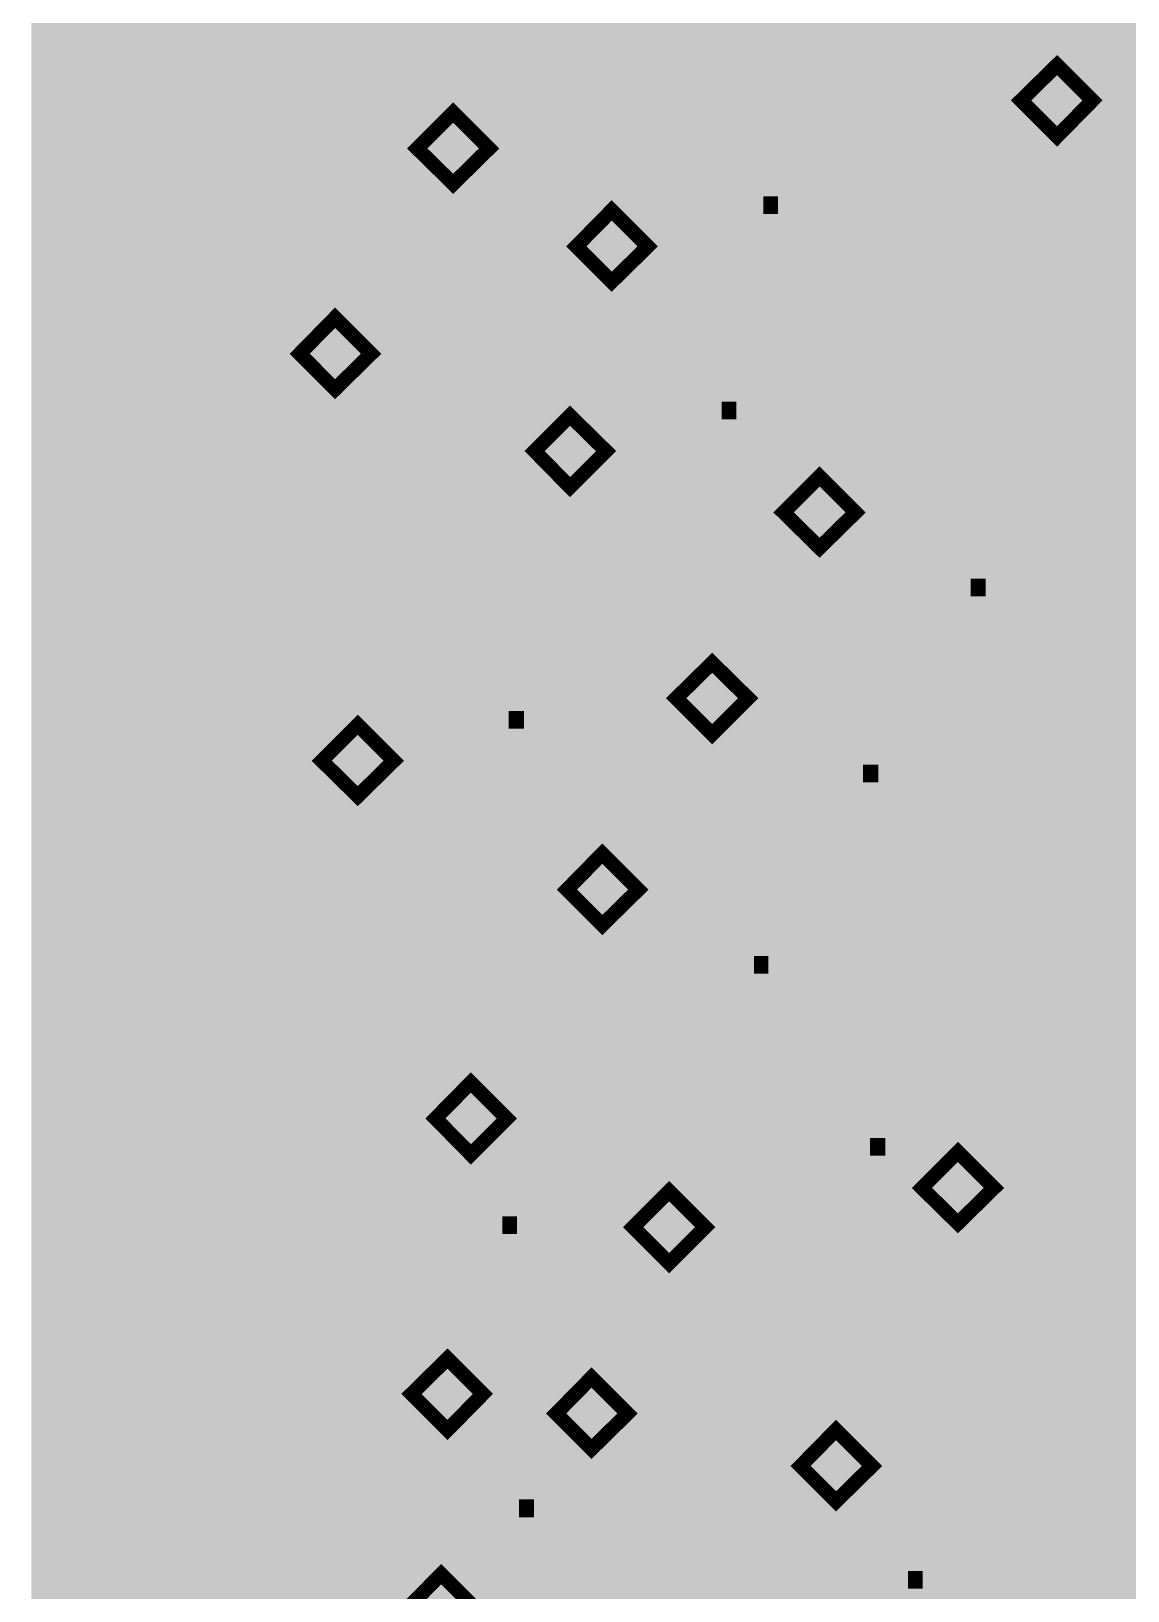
# Model space of a CAD drawing. Header units: millimetres. Extents: x 92 to 588, y 96 to 434.
# Drawn here: x 291.16 to 321.78, y 324.56 to 368.09 of the extents above; entities that cross this region are included whole.
import ezdxf

# ---------------------------------------------------------------- set-up
doc = ezdxf.new("R2010")
doc.units = ezdxf.units.MM
doc.layers.add('H', color=7, linetype='Continuous')
doc.layers.add('P', color=7, linetype='Continuous')

msp = doc.modelspace()

# ---------------------------------------------------------------- hatches: boundary and pattern name
at = {"layer": 'H', "linetype": 'Continuous'}
for points in [[(291.162, 223.903), (291.162, 433.788), (588.166, 433.788), (588.166, 223.903), (291.162, 223.903)], [(319.808, 365.155), (318.802, 366.16), (319.808, 367.148), (320.795, 366.16), (319.808, 365.155)], [(302.945, 363.832), (301.939, 364.82), (302.945, 365.825), (303.95, 364.82), (302.945, 363.832)], [(307.707, 362.985), (308.889, 365.261), (307.549, 365.261), (307.549, 365.561), (309.189, 365.561), (309.189, 365.173), (308.078, 362.985), (307.707, 362.985)], [(309.718, 362.985), (309.718, 363.25), (310.177, 363.25), (310.177, 364.978), (309.718, 364.978), (309.718, 365.208), (309.842, 365.208), (310.036, 365.261), (310.106, 365.296), (310.141, 365.314), (310.194, 365.367), (310.23, 365.472), (310.247, 365.578), (310.512, 365.578), (310.512, 363.25), (310.97, 363.25), (310.97, 362.985), (309.718, 362.985)], [(313.264, 362.932), (313.07, 362.932), (312.893, 362.968), (312.717, 363.021), (312.593, 363.073), (312.593, 363.444), (312.646, 363.409), (312.717, 363.373), (312.805, 363.338), (312.893, 363.303), (312.981, 363.268), (313.07, 363.25), (313.158, 363.232), (313.264, 363.232), (313.369, 363.232), (313.475, 363.268), (313.51, 363.285), (313.599, 363.338), (313.634, 363.391), (313.705, 363.462), (313.74, 363.567), (313.775, 363.673), (313.775, 363.797), (313.775, 363.867), (313.757, 363.991), (313.74, 364.026), (313.722, 364.079), (313.652, 364.149), (313.634, 364.185), (313.581, 364.202), (313.493, 364.255), (313.44, 364.273), (313.334, 364.291), (313.193, 364.291), (313.052, 364.291), (312.911, 364.273), (312.787, 364.255), (312.699, 364.238), (312.699, 365.561), (314.11, 365.561), (314.11, 365.261), (313.034, 365.261), (313.034, 364.573), (313.087, 364.573), (313.158, 364.59), (313.211, 364.59), (313.264, 364.59), (313.44, 364.59), (313.599, 364.555), (313.669, 364.538), (313.793, 364.467), (313.863, 364.432), (313.916, 364.379), (314.022, 364.255), (314.057, 364.185), (314.093, 364.114), (314.128, 363.92), (314.128, 363.797), (314.128, 363.708), (314.093, 363.532), (314.057, 363.462), (314.04, 363.373), (313.951, 363.232), (313.899, 363.179), (313.846, 363.126), (313.705, 363.038), (313.634, 363.003), (313.546, 362.968), (313.369, 362.932), (313.264, 362.932)], [(315.521, 362.985), (315.521, 363.867), (315.521, 364.149), (315.521, 365.155), (314.657, 364.149), (315.521, 364.149), (315.521, 363.867), (314.392, 363.867), (314.392, 364.238), (315.539, 365.561), (315.856, 365.561), (315.856, 364.149), (316.174, 364.149), (316.174, 363.867), (315.856, 363.867), (315.856, 362.985), (315.521, 362.985)], [(317.903, 362.721), (319.084, 365.014), (317.744, 365.014), (317.744, 365.314), (319.384, 365.314), (319.384, 364.926), (318.273, 362.721), (317.903, 362.721)], [(319.913, 362.721), (319.913, 362.985), (320.39, 362.985), (320.39, 364.732), (319.913, 364.732), (319.913, 364.961), (320.037, 364.961), (320.249, 364.996), (320.301, 365.031), (320.337, 365.049), (320.39, 365.102), (320.443, 365.225), (320.46, 365.314), (320.725, 365.314), (320.725, 362.985), (321.183, 362.985), (321.183, 362.721), (319.913, 362.721)], [(307.372, 361.098), (306.384, 362.086), (307.372, 363.091), (308.378, 362.086), (307.372, 361.098)], [(311.605, 362.985), (311.605, 363.479), (312.011, 363.479), (312.011, 362.985), (311.605, 362.985)], [(299.646, 358.099), (298.659, 359.087), (299.646, 360.093), (300.652, 359.087), (299.646, 358.099)], [(306.543, 357.253), (307.725, 359.528), (306.384, 359.528), (306.384, 359.828), (308.025, 359.828), (308.025, 359.44), (306.914, 357.253), (306.543, 357.253)], [(308.554, 357.253), (308.554, 357.517), (309.013, 357.517), (309.013, 359.246), (308.554, 359.246), (308.554, 359.475), (308.677, 359.493), (308.871, 359.528), (308.942, 359.563), (309.013, 359.634), (309.065, 359.74), (309.083, 359.846), (309.348, 359.846), (309.348, 357.517), (309.806, 357.517), (309.806, 357.253), (308.554, 357.253)], [(311.535, 357.253), (312.717, 359.528), (311.376, 359.528), (311.376, 359.828), (313.017, 359.828), (313.017, 359.44), (311.905, 357.253), (311.535, 357.253)], [(314.04, 357.2), (313.863, 357.2), (313.669, 357.235), (313.51, 357.288), (313.369, 357.341), (313.369, 357.711), (313.44, 357.676), (313.51, 357.641), (313.581, 357.605), (313.669, 357.57), (313.775, 357.535), (313.863, 357.517), (313.951, 357.5), (314.04, 357.5), (314.145, 357.5), (314.251, 357.535), (314.304, 357.553), (314.392, 357.623), (314.428, 357.658), (314.481, 357.729), (314.516, 357.835), (314.551, 357.941), (314.551, 358.082), (314.551, 358.135), (314.534, 358.258), (314.516, 358.293), (314.498, 358.346), (314.445, 358.417), (314.41, 358.452), (314.375, 358.47), (314.269, 358.523), (314.216, 358.54), (314.11, 358.558), (313.987, 358.558), (313.846, 358.558), (313.705, 358.54), (313.563, 358.523), (313.475, 358.505), (313.475, 359.828), (314.886, 359.828), (314.886, 359.528), (313.81, 359.528), (313.81, 358.84), (313.863, 358.858), (313.934, 358.858), (313.987, 358.858), (314.04, 358.858), (314.234, 358.858), (314.375, 358.823), (314.445, 358.805), (314.569, 358.734), (314.639, 358.699), (314.692, 358.646), (314.798, 358.523), (314.833, 358.452), (314.869, 358.382), (314.904, 358.188), (314.904, 358.082), (314.904, 357.976), (314.869, 357.799), (314.851, 357.729), (314.816, 357.641), (314.728, 357.517), (314.675, 357.447), (314.622, 357.394), (314.481, 357.306), (314.41, 357.27), (314.322, 357.235), (314.145, 357.2), (314.04, 357.2)], [(310.441, 357.253), (310.441, 357.747), (310.847, 357.747), (310.847, 357.253), (310.441, 357.253)], [(306.208, 355.365), (305.22, 356.371), (306.208, 357.358), (307.213, 356.371), (306.208, 355.365)], [(313.175, 353.672), (312.17, 354.66), (313.175, 355.665), (314.181, 354.66), (313.175, 353.672)], [(313.493, 352.314), (314.675, 354.589), (313.352, 354.589), (313.352, 354.907), (314.992, 354.907), (314.992, 354.519), (313.863, 352.314), (313.493, 352.314)], [(315.31, 352.314), (315.31, 352.684), (315.468, 352.843), (315.627, 352.984), (315.786, 353.143), (315.927, 353.302), (316.068, 353.46), (316.28, 353.725), (316.333, 353.813), (316.386, 353.919), (316.439, 354.113), (316.439, 354.219), (316.439, 354.325), (316.403, 354.413), (316.386, 354.448), (316.35, 354.519), (316.315, 354.554), (316.245, 354.589), (316.174, 354.624), (316.086, 354.642), (315.998, 354.66), (315.909, 354.642), (315.821, 354.624), (315.715, 354.607), (315.627, 354.572), (315.557, 354.536), (315.486, 354.501), (315.433, 354.466), (315.38, 354.43), (315.363, 354.801), (315.486, 354.854), (315.662, 354.907), (315.751, 354.924), (315.945, 354.96), (316.121, 354.96), (316.28, 354.924), (316.421, 354.871), (316.544, 354.801), (316.597, 354.766), (316.633, 354.713), (316.721, 354.607), (316.774, 354.466), (316.791, 354.325), (316.791, 354.236), (316.791, 354.095), (316.756, 353.954), (316.721, 353.831), (316.668, 353.725), (316.597, 353.619), (316.509, 353.496), (316.421, 353.39), (316.315, 353.284), (316.139, 353.108), (315.945, 352.913), (315.768, 352.737), (315.627, 352.614), (316.897, 352.614), (316.897, 352.314), (315.31, 352.314)], [(319.384, 352.314), (319.384, 353.196), (319.384, 353.478), (319.384, 354.483), (318.502, 353.478), (319.384, 353.478), (319.384, 353.196), (318.238, 353.196), (318.238, 353.566), (319.384, 354.907), (319.702, 354.907), (319.702, 353.478), (320.019, 353.478), (320.019, 353.196), (319.702, 353.196), (319.702, 352.314), (319.384, 352.314)], [(320.495, 352.314), (320.495, 352.578), (320.972, 352.578), (320.972, 354.307), (320.495, 354.307), (320.495, 354.554), (320.637, 354.554), (320.831, 354.589), (320.901, 354.624), (320.919, 354.642), (320.972, 354.695), (321.025, 354.801), (321.042, 354.907), (321.307, 354.907), (321.307, 352.578), (321.765, 352.578), (321.765, 352.314), (320.495, 352.314)], [(317.391, 352.314), (317.391, 352.808), (317.814, 352.808), (317.814, 352.314), (317.391, 352.314)], [(300.599, 348.627), (301.798, 350.903), (300.458, 350.903), (300.458, 351.203), (302.098, 351.203), (302.098, 350.814), (300.969, 348.627), (300.599, 348.627)], [(302.416, 348.627), (302.416, 348.98), (302.592, 349.139), (302.751, 349.298), (302.892, 349.456), (303.033, 349.615), (303.174, 349.774), (303.386, 350.021), (303.439, 350.127), (303.492, 350.232), (303.545, 350.426), (303.545, 350.532), (303.545, 350.638), (303.509, 350.726), (303.492, 350.762), (303.456, 350.832), (303.421, 350.85), (303.368, 350.903), (303.28, 350.938), (303.209, 350.956), (303.104, 350.956), (303.015, 350.956), (302.927, 350.938), (302.821, 350.92), (302.733, 350.885), (302.663, 350.85), (302.592, 350.814), (302.539, 350.762), (302.486, 350.744), (302.469, 351.097), (302.592, 351.167), (302.768, 351.203), (302.874, 351.238), (303.051, 351.255), (303.139, 351.255), (303.227, 351.255), (303.386, 351.238), (303.527, 351.185), (303.65, 351.114), (303.703, 351.061), (303.756, 351.026), (303.827, 350.903), (303.88, 350.779), (303.897, 350.638), (303.897, 350.55), (303.897, 350.409), (303.862, 350.268), (303.827, 350.144), (303.774, 350.038), (303.703, 349.915), (303.615, 349.809), (303.527, 349.703), (303.421, 349.597), (303.262, 349.403), (303.068, 349.227), (302.874, 349.051), (302.751, 348.927), (304.021, 348.927), (304.021, 348.627), (302.416, 348.627)], [(306.19, 348.574), (306.032, 348.61), (305.961, 348.627), (305.89, 348.663), (305.767, 348.751), (305.714, 348.804), (305.644, 348.874), (305.538, 349.068), (305.502, 349.174), (305.467, 349.298), (305.432, 349.597), (305.414, 349.756), (305.432, 349.933), (305.467, 350.232), (305.485, 350.373), (305.538, 350.497), (305.644, 350.744), (305.696, 350.832), (305.785, 350.938), (305.961, 351.079), (306.067, 351.15), (306.19, 351.203), (306.437, 351.255), (306.578, 351.255), (306.667, 351.255), (306.737, 351.255), (306.808, 351.238), (306.878, 351.22), (306.878, 350.885), (306.808, 350.92), (306.72, 350.938), (306.631, 350.956), (306.543, 350.956), (306.455, 350.956), (306.314, 350.92), (306.173, 350.867), (306.067, 350.797), (306.014, 350.744), (305.961, 350.691), (305.89, 350.55), (305.82, 350.391), (305.785, 350.197), (305.785, 350.091), (305.89, 349.915), (305.785, 349.844), (305.767, 349.809), (305.767, 349.738), (305.767, 349.686), (305.767, 349.562), (305.802, 349.333), (305.82, 349.245), (305.855, 349.174), (305.926, 349.051), (305.961, 348.998), (306.032, 348.927), (306.102, 348.892), (306.19, 348.857), (306.279, 348.857), (306.384, 348.857), (306.508, 348.909), (306.578, 348.962), (306.614, 348.998), (306.649, 349.033), (306.702, 349.139), (306.737, 349.298), (306.755, 349.456), (306.737, 349.527), (306.72, 349.668), (306.702, 349.721), (306.684, 349.774), (306.614, 349.862), (306.561, 349.897), (306.543, 349.933), (306.455, 349.968), (306.42, 349.968), (306.331, 349.985), (306.243, 349.985), (306.12, 349.985), (305.996, 349.95), (305.89, 349.915), (305.785, 350.091), (305.908, 350.179), (306.032, 350.232), (306.102, 350.25), (306.243, 350.268), (306.314, 350.268), (306.455, 350.268), (306.578, 350.25), (306.631, 350.232), (306.755, 350.162), (306.825, 350.127), (306.878, 350.074), (306.984, 349.933), (307.037, 349.844), (307.055, 349.756), (307.09, 349.562), (307.09, 349.368), (307.055, 349.174), (307.037, 349.086), (307.002, 349.015), (306.914, 348.874), (306.861, 348.821), (306.79, 348.751), (306.667, 348.663), (306.596, 348.627), (306.525, 348.61), (306.367, 348.574), (306.279, 348.574), (306.19, 348.574)], [(307.549, 348.627), (308.73, 350.903), (307.39, 350.903), (307.39, 351.203), (309.03, 351.203), (309.03, 350.814), (307.919, 348.627), (307.549, 348.627)], [(310.177, 348.468), (309.171, 349.474), (310.177, 350.462), (311.182, 349.474), (310.177, 348.468)], [(310.494, 347.128), (311.676, 349.403), (310.353, 349.403), (310.353, 349.703), (311.994, 349.703), (311.994, 349.315), (310.865, 347.128), (310.494, 347.128)], [(312.311, 347.128), (312.311, 347.481), (312.487, 347.639), (312.629, 347.798), (312.787, 347.939), (312.928, 348.098), (313.07, 348.257), (313.281, 348.521), (313.334, 348.627), (313.387, 348.715), (313.44, 348.927), (313.44, 349.033), (313.44, 349.139), (313.405, 349.209), (313.387, 349.262), (313.352, 349.333), (313.316, 349.35), (313.246, 349.403), (313.175, 349.439), (313.087, 349.456), (312.999, 349.456), (312.911, 349.456), (312.823, 349.439), (312.717, 349.403), (312.629, 349.368), (312.558, 349.35), (312.487, 349.298), (312.435, 349.262), (312.382, 349.227), (312.364, 349.597), (312.487, 349.65), (312.664, 349.703), (312.752, 349.721), (312.946, 349.756), (313.122, 349.756), (313.281, 349.738), (313.422, 349.686), (313.546, 349.615), (313.599, 349.562), (313.634, 349.509), (313.722, 349.403), (313.775, 349.28), (313.793, 349.121), (313.793, 349.051), (313.793, 348.892), (313.757, 348.768), (313.722, 348.645), (313.669, 348.521), (313.599, 348.416), (313.51, 348.31), (313.422, 348.186), (313.316, 348.08), (313.158, 347.904), (312.964, 347.71), (312.77, 347.534), (312.629, 347.41), (313.899, 347.41), (313.899, 347.128), (312.311, 347.128)], [(315.486, 347.128), (316.668, 349.403), (315.345, 349.403), (315.345, 349.703), (316.985, 349.703), (316.985, 349.315), (315.856, 347.128), (315.486, 347.128)], [(318.114, 347.057), (318.026, 347.075), (317.867, 347.093), (317.797, 347.128), (317.726, 347.163), (317.603, 347.251), (317.55, 347.304), (317.479, 347.375), (317.373, 347.569), (317.338, 347.675), (317.303, 347.798), (317.268, 348.08), (317.268, 348.257), (317.268, 348.416), (317.303, 348.715), (317.338, 348.857), (317.373, 348.998), (317.479, 349.227), (317.55, 349.333), (317.62, 349.421), (317.797, 349.58), (317.903, 349.65), (318.026, 349.686), (318.273, 349.738), (318.414, 349.756), (318.502, 349.756), (318.59, 349.738), (318.661, 349.738), (318.714, 349.721), (318.714, 349.386), (318.643, 349.403), (318.555, 349.439), (318.467, 349.456), (318.379, 349.456), (318.291, 349.456), (318.15, 349.421), (318.026, 349.368), (317.903, 349.28), (317.85, 349.227), (317.797, 349.174), (317.726, 349.051), (317.673, 348.874), (317.62, 348.698), (317.62, 348.592), (317.726, 348.398), (317.62, 348.345), (317.62, 348.31), (317.62, 348.274), (317.603, 348.222), (317.603, 348.186), (317.62, 348.045), (317.638, 347.833), (317.656, 347.745), (317.691, 347.675), (317.761, 347.534), (317.797, 347.498), (317.867, 347.428), (317.955, 347.375), (318.026, 347.357), (318.114, 347.34), (318.22, 347.357), (318.344, 347.41), (318.432, 347.463), (318.449, 347.498), (318.485, 347.534), (318.538, 347.622), (318.573, 347.798), (318.59, 347.939), (318.59, 348.028), (318.555, 348.151), (318.538, 348.204), (318.52, 348.257), (318.449, 348.363), (318.414, 348.398), (318.379, 348.416), (318.291, 348.451), (318.255, 348.468), (318.167, 348.486), (318.079, 348.486), (317.955, 348.486), (317.85, 348.451), (317.726, 348.398), (317.62, 348.592), (317.744, 348.663), (317.867, 348.715), (317.938, 348.751), (318.079, 348.768), (318.15, 348.768), (318.308, 348.768), (318.414, 348.733), (318.485, 348.715), (318.59, 348.663), (318.661, 348.61), (318.732, 348.557), (318.837, 348.433), (318.873, 348.345), (318.908, 348.257), (318.943, 348.063), (318.943, 347.851), (318.908, 347.675), (318.873, 347.587), (318.837, 347.516), (318.749, 347.375), (318.696, 347.304), (318.643, 347.251), (318.502, 347.163), (318.432, 347.128), (318.361, 347.093), (318.202, 347.075), (318.114, 347.057)], [(300.281, 346.74), (299.276, 347.728), (300.281, 348.733), (301.287, 347.728), (300.281, 346.74)], [(304.497, 348.627), (304.497, 349.121), (304.92, 349.121), (304.92, 348.627), (304.497, 348.627)], [(314.392, 347.128), (314.392, 347.622), (314.816, 347.622), (314.816, 347.128), (314.392, 347.128)], [(307.108, 343.142), (306.12, 344.129), (307.108, 345.135), (308.113, 344.129), (307.108, 343.142)], [(307.443, 341.783), (308.625, 344.076), (307.284, 344.076), (307.284, 344.376), (308.924, 344.376), (308.924, 343.988), (307.813, 341.783), (307.443, 341.783)], [(309.242, 341.783), (309.242, 342.154), (309.418, 342.313), (309.577, 342.471), (309.718, 342.612), (309.877, 342.771), (310, 342.93), (310.212, 343.194), (310.265, 343.3), (310.318, 343.388), (310.371, 343.6), (310.371, 343.706), (310.371, 343.794), (310.353, 343.882), (310.335, 343.935), (310.283, 343.988), (310.247, 344.023), (310.194, 344.076), (310.106, 344.094), (310.036, 344.129), (309.93, 344.129), (309.842, 344.129), (309.753, 344.112), (309.665, 344.076), (309.577, 344.041), (309.489, 344.006), (309.436, 343.971), (309.365, 343.935), (309.312, 343.9), (309.295, 344.27), (309.418, 344.323), (309.595, 344.376), (309.7, 344.394), (309.877, 344.429), (309.965, 344.429), (310.053, 344.429), (310.212, 344.394), (310.353, 344.359), (310.477, 344.288), (310.53, 344.235), (310.582, 344.182), (310.653, 344.076), (310.706, 343.935), (310.724, 343.794), (310.741, 343.724), (310.724, 343.565), (310.706, 343.441), (310.653, 343.318), (310.6, 343.194), (310.53, 343.089), (310.441, 342.983), (310.353, 342.859), (310.247, 342.753), (310.089, 342.577), (309.895, 342.383), (309.7, 342.207), (309.577, 342.083), (310.847, 342.083), (310.847, 341.783), (309.242, 341.783)], [(312.664, 341.748), (312.593, 341.748), (312.505, 341.766), (312.452, 341.783), (312.452, 342.101), (312.505, 342.083), (312.593, 342.066), (312.681, 342.048), (312.787, 342.03), (312.875, 342.048), (313.017, 342.066), (313.158, 342.118), (313.264, 342.207), (313.369, 342.313), (313.44, 342.454), (313.493, 342.612), (313.528, 342.806), (313.546, 342.895), (313.44, 343.089), (313.546, 343.142), (313.546, 343.212), (313.546, 343.441), (313.528, 343.653), (313.493, 343.741), (313.475, 343.829), (313.405, 343.953), (313.369, 344.006), (313.334, 344.041), (313.246, 344.094), (313.211, 344.112), (313.122, 344.129), (313.034, 344.147), (312.928, 344.129), (312.805, 344.076), (312.734, 344.023), (312.699, 343.988), (312.664, 343.953), (312.629, 343.865), (312.576, 343.688), (312.576, 343.547), (312.576, 343.477), (312.593, 343.336), (312.611, 343.283), (312.629, 343.23), (312.699, 343.142), (312.752, 343.089), (312.787, 343.071), (312.858, 343.036), (312.893, 343.018), (312.981, 343), (313.07, 343), (313.193, 343.018), (313.316, 343.053), (313.44, 343.089), (313.546, 342.895), (313.405, 342.824), (313.281, 342.771), (313.211, 342.753), (313.07, 342.718), (312.999, 342.718), (312.858, 342.718), (312.734, 342.753), (312.681, 342.771), (312.558, 342.824), (312.505, 342.877), (312.435, 342.93), (312.329, 343.071), (312.293, 343.142), (312.258, 343.23), (312.223, 343.424), (312.223, 343.53), (312.223, 343.635), (312.258, 343.812), (312.311, 343.971), (312.417, 344.129), (312.47, 344.182), (312.523, 344.235), (312.646, 344.323), (312.717, 344.359), (312.805, 344.394), (312.964, 344.429), (313.034, 344.429), (313.122, 344.429), (313.299, 344.394), (313.369, 344.359), (313.44, 344.341), (313.563, 344.253), (313.616, 344.2), (313.687, 344.112), (313.775, 343.935), (313.828, 343.812), (313.863, 343.706), (313.899, 343.406), (313.899, 343.23), (313.899, 343.071), (313.863, 342.771), (313.828, 342.63), (313.793, 342.489), (313.687, 342.26), (313.616, 342.154), (313.528, 342.048), (313.352, 341.907), (313.246, 341.854), (313.14, 341.801), (312.893, 341.748), (312.734, 341.748), (312.664, 341.748)], [(311.341, 341.783), (311.341, 342.277), (311.747, 342.277), (311.747, 341.783), (311.341, 341.783)], [(310.706, 336.703), (311.888, 338.979), (310.547, 338.979), (310.547, 339.279), (312.188, 339.279), (312.188, 338.891), (311.059, 336.703), (310.706, 336.703)], [(313.528, 336.703), (313.528, 337.585), (313.528, 337.868), (313.528, 338.873), (312.664, 337.868), (313.528, 337.868), (313.528, 337.585), (312.382, 337.585), (312.382, 337.956), (313.546, 339.279), (313.863, 339.279), (313.863, 337.868), (314.163, 337.868), (314.163, 337.585), (313.863, 337.585), (313.863, 336.703), (313.528, 336.703)], [(315.751, 336.703), (315.751, 336.968), (316.227, 336.968), (316.227, 338.697), (315.751, 338.697), (315.751, 338.926), (315.892, 338.926), (316.086, 338.979), (316.156, 339.014), (316.174, 339.032), (316.227, 339.085), (316.28, 339.19), (316.297, 339.296), (316.562, 339.296), (316.562, 336.968), (317.021, 336.968), (317.021, 336.703), (315.751, 336.703)], [(317.709, 336.703), (317.709, 336.968), (318.167, 336.968), (318.167, 338.697), (317.709, 338.697), (317.709, 338.926), (317.832, 338.926), (318.026, 338.979), (318.097, 339.014), (318.132, 339.032), (318.167, 339.085), (318.22, 339.19), (318.238, 339.296), (318.502, 339.296), (318.502, 336.968), (318.961, 336.968), (318.961, 336.703), (317.709, 336.703)], [(303.439, 336.739), (302.451, 337.744), (303.439, 338.749), (304.444, 337.744), (303.439, 336.739)], [(300.422, 334.516), (301.604, 336.809), (300.264, 336.809), (300.264, 337.109), (301.904, 337.109), (301.904, 336.721), (300.793, 334.516), (300.422, 334.516)], [(302.91, 334.463), (302.821, 334.463), (302.627, 334.498), (302.521, 334.516), (302.345, 334.569), (302.204, 334.622), (302.204, 334.992), (302.345, 334.922), (302.521, 334.834), (302.61, 334.798), (302.804, 334.763), (302.892, 334.763), (302.998, 334.781), (303.104, 334.798), (303.156, 334.816), (303.245, 334.869), (303.28, 334.904), (303.35, 334.992), (303.386, 335.081), (303.403, 335.133), (303.421, 335.239), (303.421, 335.31), (303.421, 335.38), (303.403, 335.504), (303.386, 335.539), (303.368, 335.592), (303.298, 335.663), (303.262, 335.68), (303.192, 335.733), (303.104, 335.751), (302.998, 335.768), (302.733, 335.768), (302.733, 336.068), (302.839, 336.068), (302.962, 336.068), (303.156, 336.121), (303.227, 336.174), (303.262, 336.209), (303.315, 336.28), (303.368, 336.403), (303.368, 336.492), (303.368, 336.545), (303.35, 336.633), (303.333, 336.668), (303.315, 336.703), (303.262, 336.756), (303.245, 336.774), (303.174, 336.827), (303.086, 336.844), (303.015, 336.862), (302.927, 336.862), (302.821, 336.862), (302.733, 336.844), (302.645, 336.809), (302.557, 336.774), (302.469, 336.739), (302.416, 336.703), (302.345, 336.668), (302.292, 336.633), (302.275, 337.003), (302.398, 337.056), (302.574, 337.109), (302.68, 337.127), (302.857, 337.162), (302.945, 337.162), (303.121, 337.144), (303.262, 337.127), (303.315, 337.109), (303.439, 337.056), (303.492, 337.021), (303.545, 336.968), (303.633, 336.862), (303.668, 336.809), (303.686, 336.756), (303.721, 336.615), (303.721, 336.527), (303.721, 336.439), (303.65, 336.245), (303.58, 336.157), (303.509, 336.086), (303.35, 335.98), (303.245, 335.963), (303.333, 335.91), (303.421, 335.874), (303.509, 335.839), (303.597, 335.768), (303.633, 335.733), (303.703, 335.627), (303.721, 335.574), (303.756, 335.504), (303.774, 335.363), (303.774, 335.292), (303.774, 335.204), (303.739, 335.045), (303.721, 334.975), (303.686, 334.887), (303.597, 334.763), (303.545, 334.71), (303.492, 334.657), (303.35, 334.569), (303.28, 334.534), (303.192, 334.498), (303.015, 334.463), (302.91, 334.463)], [(305.644, 334.463), (305.573, 334.481), (305.485, 334.481), (305.432, 334.498), (305.432, 334.834), (305.485, 334.816), (305.573, 334.798), (305.661, 334.781), (305.767, 334.763), (305.855, 334.763), (305.996, 334.798), (306.137, 334.851), (306.243, 334.939), (306.296, 334.992), (306.349, 335.045), (306.42, 335.186), (306.473, 335.345), (306.508, 335.539), (306.525, 335.627), (306.42, 335.821), (306.525, 335.874), (306.525, 335.945), (306.525, 336.174), (306.508, 336.386), (306.473, 336.474), (306.455, 336.545), (306.384, 336.686), (306.349, 336.721), (306.314, 336.774), (306.226, 336.827), (306.19, 336.844), (306.102, 336.862), (306.014, 336.88), (305.908, 336.862), (305.785, 336.809), (305.714, 336.756), (305.679, 336.721), (305.644, 336.686), (305.608, 336.58), (305.555, 336.421), (305.555, 336.28), (305.555, 336.192), (305.573, 336.068), (305.591, 336.015), (305.608, 335.963), (305.679, 335.874), (305.732, 335.821), (305.767, 335.804), (305.838, 335.768), (305.873, 335.751), (305.961, 335.733), (306.049, 335.733), (306.173, 335.751), (306.296, 335.768), (306.42, 335.821), (306.525, 335.627), (306.384, 335.539), (306.261, 335.504), (306.19, 335.469), (306.049, 335.451), (305.979, 335.451), (305.838, 335.451), (305.714, 335.486), (305.661, 335.504), (305.538, 335.557), (305.485, 335.61), (305.414, 335.663), (305.308, 335.786), (305.273, 335.874), (305.238, 335.963), (305.203, 336.157), (305.203, 336.262), (305.203, 336.368), (305.238, 336.545), (305.273, 336.633), (305.291, 336.703), (305.397, 336.844), (305.45, 336.915), (305.502, 336.968), (305.626, 337.056), (305.785, 337.127), (305.943, 337.162), (306.014, 337.162), (306.102, 337.162), (306.279, 337.127), (306.349, 337.091), (306.42, 337.056), (306.543, 336.986), (306.596, 336.933), (306.667, 336.844), (306.755, 336.668), (306.808, 336.545), (306.843, 336.439), (306.878, 336.139), (306.878, 335.963), (306.878, 335.804), (306.843, 335.504), (306.808, 335.363), (306.772, 335.222), (306.667, 334.975), (306.596, 334.887), (306.508, 334.781), (306.331, 334.64), (306.226, 334.569), (306.12, 334.534), (305.873, 334.481), (305.714, 334.463), (305.644, 334.463)], [(307.901, 334.463), (307.725, 334.498), (307.654, 334.516), (307.566, 334.551), (307.443, 334.64), (307.372, 334.693), (307.319, 334.745), (307.249, 334.869), (307.213, 334.939), (307.196, 335.01), (307.16, 335.151), (307.16, 335.239), (307.16, 335.345), (307.213, 335.539), (307.266, 335.627), (307.337, 335.698), (307.496, 335.839), (307.601, 335.892), (307.743, 335.768), (307.619, 335.645), (307.584, 335.574), (307.549, 335.504), (307.513, 335.345), (307.513, 335.257), (307.513, 335.151), (307.584, 334.957), (307.654, 334.869), (307.725, 334.798), (307.901, 334.728), (308.007, 334.728), (308.113, 334.728), (308.289, 334.798), (308.36, 334.851), (308.413, 334.922), (308.483, 335.098), (308.483, 335.204), (308.483, 335.292), (308.448, 335.416), (308.43, 335.469), (308.395, 335.504), (308.272, 335.61), (308.184, 335.645), (308.113, 335.68), (308.025, 335.716), (307.919, 335.768), (307.795, 335.821), (307.743, 335.768), (307.601, 335.892), (307.496, 335.963), (307.355, 336.086), (307.319, 336.157), (307.266, 336.227), (307.231, 336.386), (307.213, 336.492), (307.231, 336.562), (307.249, 336.686), (307.302, 336.809), (307.39, 336.915), (307.443, 336.968), (307.496, 337.021), (307.619, 337.091), (307.76, 337.144), (307.919, 337.162), (308.007, 337.162), (308.078, 337.162), (308.236, 337.144), (308.378, 337.091), (308.519, 337.021), (308.572, 336.986), (308.607, 336.933), (308.695, 336.827), (308.748, 336.703), (308.783, 336.58), (308.783, 336.509), (308.766, 336.421), (308.73, 336.245), (308.677, 336.157), (308.625, 336.086), (308.483, 335.945), (308.378, 335.892), (308.254, 336.051), (308.36, 336.157), (308.378, 336.227), (308.413, 336.28), (308.43, 336.421), (308.43, 336.509), (308.43, 336.58), (308.378, 336.739), (308.325, 336.792), (308.289, 336.827), (308.219, 336.862), (308.095, 336.897), (307.99, 336.915), (307.901, 336.897), (307.743, 336.844), (307.69, 336.809), (307.654, 336.774), (307.619, 336.721), (307.566, 336.615), (307.566, 336.527), (307.566, 336.456), (307.601, 336.351), (307.637, 336.315), (307.654, 336.262), (307.76, 336.192), (307.813, 336.139), (307.884, 336.121), (307.972, 336.068), (308.078, 336.015), (308.184, 335.98), (308.254, 336.051), (308.378, 335.892), (308.483, 335.839), (308.66, 335.698), (308.73, 335.627), (308.783, 335.557), (308.836, 335.363), (308.836, 335.239), (308.836, 335.151), (308.801, 335.01), (308.748, 334.869), (308.66, 334.745), (308.607, 334.693), (308.536, 334.64), (308.413, 334.551), (308.254, 334.498), (308.095, 334.463), (307.901, 334.463)], [(314.586, 336.703), (314.586, 337.197), (315.01, 337.197), (315.01, 336.703), (314.586, 336.703)], [(317.038, 334.816), (316.033, 335.804), (317.038, 336.809), (318.044, 335.804), (317.038, 334.816)], [(308.977, 333.705), (307.972, 334.71), (308.977, 335.716), (309.983, 334.71), (308.977, 333.705)], [(304.321, 334.516), (304.321, 335.01), (304.726, 335.01), (304.726, 334.516), (304.321, 334.516)], [(302.786, 329.048), (301.781, 330.053), (302.786, 331.041), (303.774, 330.053), (302.786, 329.048)], [(306.808, 328.519), (305.82, 329.507), (306.808, 330.512), (307.813, 329.507), (306.808, 328.519)], [(300.881, 326.614), (302.063, 328.907), (300.722, 328.907), (300.722, 329.207), (302.363, 329.207), (302.363, 328.819), (301.251, 326.614), (300.881, 326.614)], [(303.721, 326.614), (303.721, 327.513), (303.721, 327.778), (303.721, 328.801), (302.839, 327.778), (303.721, 327.778), (303.721, 327.513), (302.574, 327.513), (302.574, 327.866), (303.739, 329.207), (304.056, 329.207), (304.056, 327.778), (304.356, 327.778), (304.356, 327.513), (304.056, 327.513), (304.056, 326.614), (303.721, 326.614)], [(305.943, 326.614), (305.943, 326.878), (306.42, 326.878), (306.42, 328.625), (305.943, 328.625), (305.943, 328.854), (306.067, 328.854), (306.261, 328.889), (306.331, 328.925), (306.367, 328.942), (306.42, 328.995), (306.473, 329.119), (306.473, 329.207), (306.737, 329.207), (306.737, 326.878), (307.196, 326.878), (307.196, 326.614), (305.943, 326.614)], [(308.06, 326.579), (307.99, 326.579), (307.901, 326.596), (307.831, 326.614), (307.831, 326.931), (307.901, 326.914), (307.99, 326.896), (308.078, 326.878), (308.184, 326.861), (308.254, 326.878), (308.413, 326.896), (308.554, 326.949), (308.66, 327.037), (308.713, 327.09), (308.766, 327.143), (308.836, 327.284), (308.889, 327.443), (308.924, 327.637), (308.924, 327.725), (308.836, 327.919), (308.942, 327.972), (308.942, 328.043), (308.942, 328.096), (308.942, 328.148), (308.942, 328.272), (308.907, 328.484), (308.889, 328.572), (308.871, 328.66), (308.801, 328.783), (308.766, 328.836), (308.713, 328.872), (308.642, 328.925), (308.607, 328.942), (308.519, 328.96), (308.43, 328.978), (308.325, 328.96), (308.201, 328.907), (308.131, 328.854), (308.095, 328.819), (308.06, 328.783), (308.007, 328.695), (307.972, 328.519), (307.972, 328.378), (307.972, 328.307), (307.99, 328.166), (308.007, 328.113), (308.025, 328.06), (308.095, 327.972), (308.148, 327.919), (308.184, 327.902), (308.254, 327.866), (308.289, 327.849), (308.378, 327.849), (308.466, 327.831), (308.589, 327.849), (308.713, 327.884), (308.836, 327.919), (308.924, 327.725), (308.801, 327.655), (308.66, 327.602), (308.607, 327.584), (308.466, 327.549), (308.395, 327.549), (308.254, 327.566), (308.131, 327.584), (308.078, 327.602), (307.954, 327.655), (307.901, 327.708), (307.831, 327.76), (307.725, 327.902), (307.69, 327.972), (307.654, 328.06), (307.619, 328.254), (307.619, 328.466), (307.654, 328.642), (307.672, 328.731), (307.707, 328.801), (307.795, 328.96), (307.848, 329.013), (307.919, 329.066), (308.042, 329.154), (308.113, 329.189), (308.201, 329.224), (308.36, 329.26), (308.43, 329.26), (308.519, 329.26), (308.677, 329.224), (308.766, 329.189), (308.836, 329.172), (308.96, 329.083), (309.013, 329.03), (309.065, 328.942), (309.171, 328.766), (309.224, 328.642), (309.242, 328.537), (309.295, 328.237), (309.295, 328.06), (309.295, 327.902), (309.26, 327.602), (309.224, 327.461), (309.171, 327.319), (309.065, 327.09), (309.013, 326.984), (308.924, 326.878), (308.748, 326.737), (308.642, 326.684), (308.536, 326.632), (308.289, 326.579), (308.131, 326.579), (308.06, 326.579)], [(313.634, 327.055), (312.646, 328.043), (313.634, 329.048), (314.639, 328.043), (313.634, 327.055)], [(304.779, 326.614), (304.779, 327.108), (305.203, 327.108), (305.203, 326.614), (304.779, 326.614)], [(311.747, 324.621), (312.928, 326.896), (311.588, 326.896), (311.588, 327.214), (313.228, 327.214), (313.228, 326.826), (312.117, 324.621), (311.747, 324.621)], [(314.569, 324.621), (314.569, 325.503), (314.569, 325.785), (314.569, 326.79), (313.705, 325.785), (314.569, 325.785), (314.569, 325.503), (313.44, 325.503), (313.44, 325.873), (314.586, 327.214), (314.904, 327.214), (314.904, 325.785), (315.221, 325.785), (315.221, 325.503), (314.904, 325.503), (314.904, 324.621), (314.569, 324.621)], [(317.62, 324.621), (317.62, 325.503), (317.62, 325.785), (317.62, 326.79), (316.756, 325.785), (317.62, 325.785), (317.62, 325.503), (316.474, 325.503), (316.474, 325.873), (317.638, 327.214), (317.955, 327.214), (317.955, 325.785), (318.255, 325.785), (318.255, 325.503), (317.955, 325.503), (317.955, 324.621), (317.62, 324.621)], [(318.679, 324.621), (319.86, 326.896), (318.52, 326.896), (318.52, 327.214), (320.16, 327.214), (320.16, 326.826), (319.049, 324.621), (318.679, 324.621)], [(302.61, 323.016), (301.622, 324.021), (302.61, 325.026), (303.615, 324.021), (302.61, 323.016)], [(315.645, 324.621), (315.645, 325.115), (316.05, 325.115), (316.05, 324.621), (315.645, 324.621)]]:
    msp.add_hatch(color=7, dxfattribs=at).paths.add_polyline_path(points)

# ---------------------------------------------------------------- linework, layer by layer
at = {"layer": 'P', "color": 7, "const_width": 0.4}
for points in [[(318.802, 366.16), (319.808, 365.155), (320.795, 366.16), (319.808, 367.148), (318.802, 366.16), (318.802, 366.16)], [(301.939, 364.82), (302.945, 363.832), (303.95, 364.82), (302.945, 365.825), (301.939, 364.82), (301.939, 364.82)], [(306.384, 362.086), (307.372, 361.098), (308.378, 362.086), (307.372, 363.091), (306.384, 362.086), (306.384, 362.086)], [(298.659, 359.087), (299.646, 358.099), (300.652, 359.087), (299.646, 360.093), (298.659, 359.087), (298.659, 359.087)], [(305.22, 356.371), (306.208, 355.365), (307.213, 356.371), (306.208, 357.358), (305.22, 356.371), (305.22, 356.371)], [(312.17, 354.66), (313.175, 353.672), (314.181, 354.66), (313.175, 355.665), (312.17, 354.66), (312.17, 354.66)], [(309.171, 349.474), (310.177, 348.468), (311.182, 349.474), (310.177, 350.462), (309.171, 349.474), (309.171, 349.474)], [(299.276, 347.728), (300.281, 346.74), (301.287, 347.728), (300.281, 348.733), (299.276, 347.728), (299.276, 347.728)], [(306.12, 344.129), (307.108, 343.142), (308.113, 344.129), (307.108, 345.135), (306.12, 344.129), (306.12, 344.129)], [(302.451, 337.744), (303.439, 336.739), (304.444, 337.744), (303.439, 338.749), (302.451, 337.744), (302.451, 337.744)], [(316.033, 335.804), (317.038, 334.816), (318.044, 335.804), (317.038, 336.809), (316.033, 335.804), (316.033, 335.804)], [(307.972, 334.71), (308.977, 333.705), (309.983, 334.71), (308.977, 335.716), (307.972, 334.71), (307.972, 334.71)], [(301.781, 330.053), (302.786, 329.048), (303.774, 330.053), (302.786, 331.041), (301.781, 330.053), (301.781, 330.053)], [(305.82, 329.507), (306.808, 328.519), (307.813, 329.507), (306.808, 330.512), (305.82, 329.507), (305.82, 329.507)], [(312.646, 328.043), (313.634, 327.055), (314.639, 328.043), (313.634, 329.048), (312.646, 328.043), (312.646, 328.043)], [(301.622, 324.021), (302.61, 323.016), (303.615, 324.021), (302.61, 325.026), (301.622, 324.021), (301.622, 324.021)]]:
    msp.add_lwpolyline(points, dxfattribs=at)

doc.saveas('drawing.dxf')
